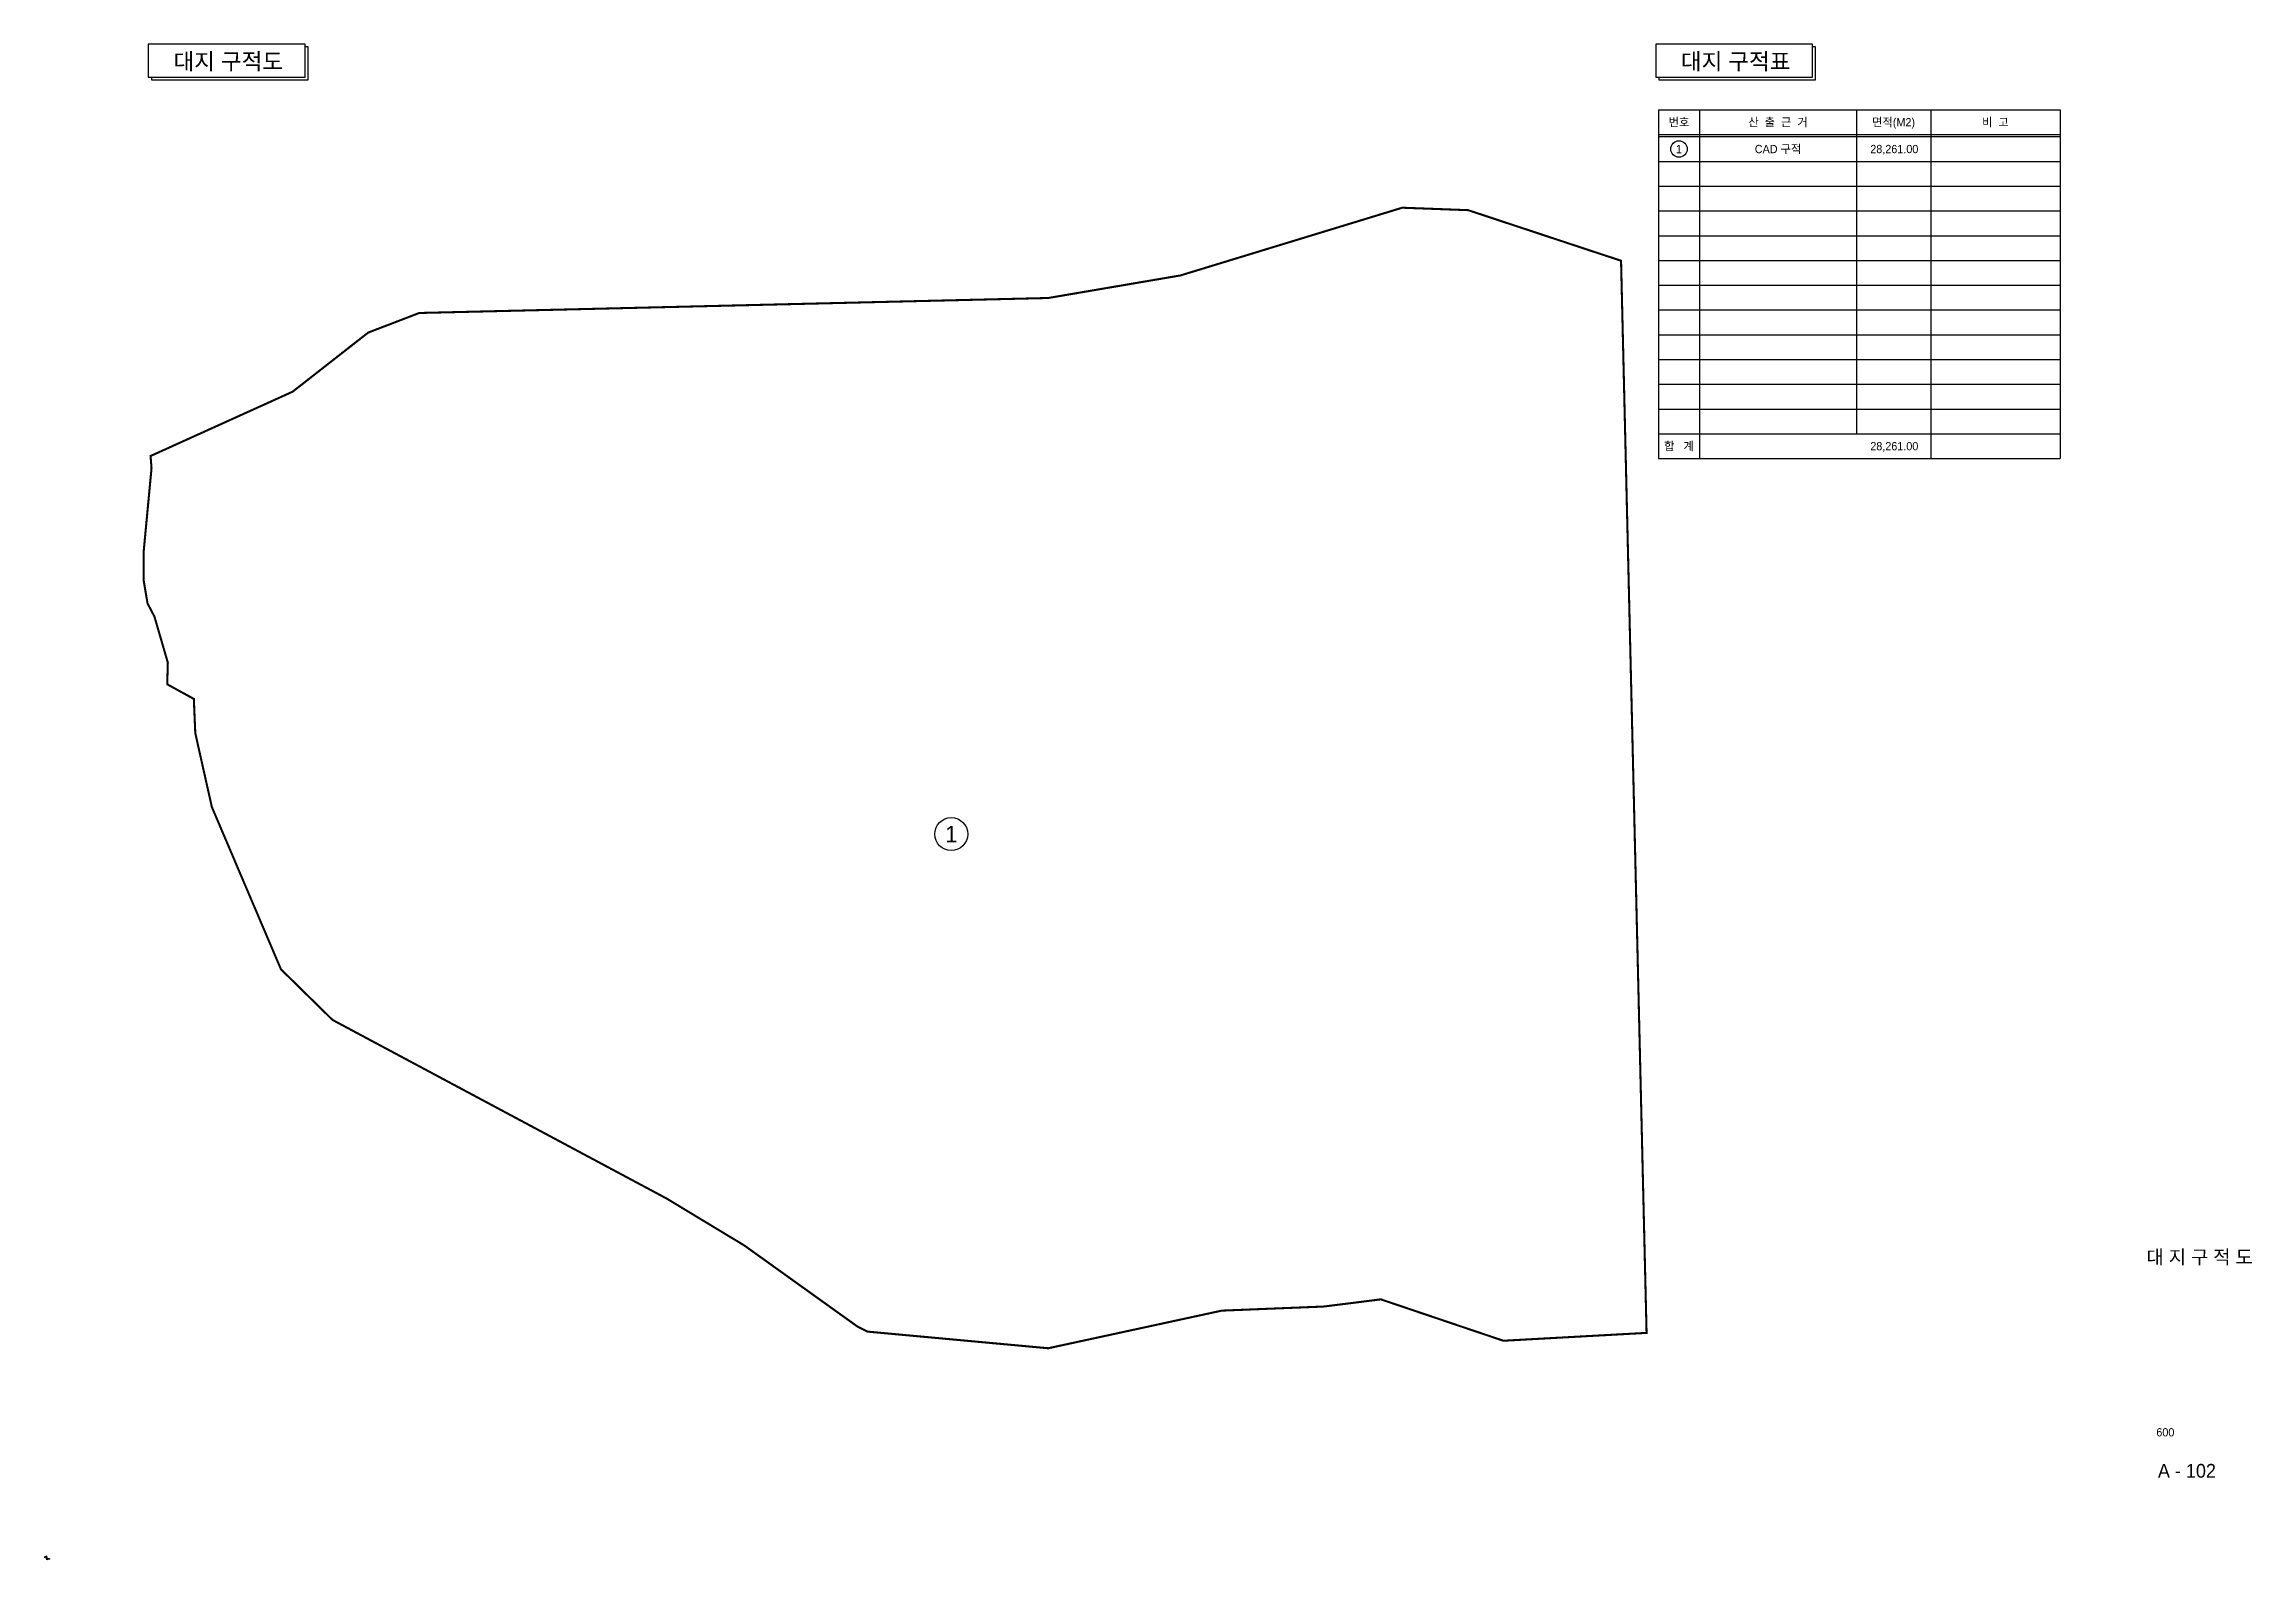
# Model space of a CAD drawing. Header units: millimetres. Extents: x 2927748 to 3248755, y -1919442 to -1699080.
import ezdxf
from ezdxf.enums import TextEntityAlignment as Align

# ---------------------------------------------------------------- set-up
doc = ezdxf.new("R2010")
doc.units = ezdxf.units.MM
doc.header["$LTSCALE"] = 200
doc.linetypes.add('main-plan$0$CENTER2', pattern=[28.575, 19.05, -3.175, 3.175, -3.175])
doc.linetypes.add('main-plan$0$DIVIDEX2', pattern=[2.5, 1, -0.5, 0, -0.5, 0, -0.5])
for name, color, linetype in [('4A.TEC FORM-TEXT', 3, 'Continuous'), ('4A.TEC TEXT 2', 3, 'Continuous'), ('COL', 2, 'Continuous'), ('main-plan$0$㈜SE&C SITE', 1, 'main-plan$0$DIVIDEX2'), ('SY', 1, 'Continuous'), ('TEX', 3, 'Continuous'), ('㈜SE&C FORM', 7, 'Continuous')]:
    doc.layers.add(name, color=color, linetype=linetype)
doc.styles.add('나눔고딕', font='')
doc.styles.add('돋움', font='')
doc.styles.get('나눔고딕').set_extended_font_data('Dotum')
doc.styles.get('돋움').set_extended_font_data('Dotum')

msp = doc.modelspace()

# ---------------------------------------------------------------- linework, layer by layer
msp.add_lwpolyline([(2928160, -1919174), (2928160, -1918908), (2927748, -1919065), (2928572, -1919286), (2928160, -1919442), (2928160, -1919176)])
at = {"layer": 'COL', "color": 7, "linetype": 'Continuous'}
for points in [[(2942893, -1703872), (2965679, -1703872), (2965679, -1699080), (2942893, -1699080)], [(3162068, -1703872), (3184853, -1703872), (3184853, -1699080), (3162068, -1699080)]]:
    msp.add_lwpolyline(points, close=True, dxfattribs=at)
for points in [[(2943358, -1703872), (2943358, -1704252), (2966144, -1704252), (2966144, -1699460), (2965679, -1699460)], [(3162532, -1703872), (3162532, -1704252), (3185318, -1704252), (3185318, -1699460), (3184853, -1699460)]]:
    msp.add_lwpolyline(points, dxfattribs=at)
at = {"layer": 'main-plan$0$㈜SE&C SITE', "color": 2, "linetype": 'main-plan$0$CENTER2', "ltscale": 3, "const_width": 300, "elevation": -3333}
msp.add_lwpolyline([(3157034, -1730567), (3150985, -1728570), (3134801, -1723215), (3125223, -1722859), (3092965, -1732707), (3073743, -1735986), (2982286, -1738164), (2974867, -1741012), (2963878, -1749607), (2963878, -1749607), (2963878, -1749607), (2963878, -1749607), (2943221, -1758957), (2943359, -1760730), (2942225, -1772772), (2942212, -1777014), (2942781, -1780388), (2943784, -1782308), (2945730, -1788998), (2945642, -1792148), (2949510, -1794270), (2949726, -1799261), (2952132, -1809992), (2962180, -1833582), (2969669, -1840939), (3018261, -1866912), (3029556, -1873738), (3046061, -1885564), (3047466, -1886260), (3073741, -1888681), (3098983, -1883210), (3113788, -1882615), (3122110, -1881572), (3139921, -1887588), (3160746, -1886444), (3160746, -1886444), (3157034, -1730567), (3157034, -1730567)], dxfattribs=at)
at = {"layer": '㈜SE&C FORM'}
for p, q in [((3162459, -1708629), (3220875, -1708629)), ((3162459, -1708629), (3162459, -1759329)), ((3168459, -1708629), (3168459, -1759329)), ((3191259, -1708629), (3191259, -1755729)), ((3202059, -1708629), (3202059, -1759329)), ((3220875, -1708629), (3220875, -1759329)), ((3220875, -1708629), (3220875, -1759329)), ((3162459, -1712229), (3220875, -1712229)), ((3162459, -1712529), (3220875, -1712529)), ((3162459, -1716129), (3220875, -1716129)), ((3162459, -1719729), (3220875, -1719729)), ((3162459, -1723329), (3220875, -1723329)), ((3162459, -1726929), (3220875, -1726929)), ((3162459, -1730529), (3220875, -1730529)), ((3162459, -1734129), (3220875, -1734129)), ((3162459, -1737729), (3220875, -1737729)), ((3162459, -1741329), (3220875, -1741329)), ((3162459, -1744929), (3220875, -1744929)), ((3162459, -1748529), (3220875, -1748529)), ((3162459, -1752129), (3220875, -1752129)), ((3162459, -1755729), (3220875, -1755729)), ((3162459, -1759329), (3220875, -1759329))]:
    msp.add_line(p, q, dxfattribs=at)
for centre, radius in [((3165459, -1714329), 1200), ((3059647, -1813926), 2400)]:
    msp.add_circle(centre, radius, dxfattribs=at)

# ---------------------------------------------------------------- texts
at = {"layer": '4A.TEC FORM-TEXT', "style": '돋움'}
msp.add_text('A - 102', height=2000, dxfattribs=at).set_placement((3239316, -1907495), align=Align.CENTER)
at = {"layer": '4A.TEC TEXT 2', "style": '나눔고딕'}
for s, height, p in [('대 지 구 적 도', 2000, (3241163, -1876426)), ('600', 1200, (3236180, -1901495))]:
    msp.add_text(s, height=height, dxfattribs=at).set_placement(p, align=Align.CENTER)
at = {"layer": 'SY', "color": 3, "style": '돋움'}
for s, p in [('대지 구적도', (2954524, -1702793)), ('대지 구적표', (3173699, -1702793))]:
    msp.add_text(s, height=2400, dxfattribs=at).set_placement(p, align=Align.CENTER)
at = {"layer": 'TEX', "style": '돋움'}
for s, height, p in [('번호', 1200, (3165459, -1710429)), ('산  출  근  거', 1200, (3179859, -1710429)), ('면적(M2)', 1200, (3196659, -1710429)), ('비  고', 1200, (3211467, -1710429)), ('1', 1200, (3165459, -1714329)), ('CAD 구적', 1200, (3179859, -1714329)), ('합   계', 1200, (3165459, -1757529)), ('1', 2400, (3059647, -1813926))]:
    msp.add_text(s, height=height, dxfattribs=at).set_placement(p, align=Align.MIDDLE_CENTER)
for p in [(3200259, -1714329), (3200259, -1757529)]:
    msp.add_text('28,261.00', height=1200, dxfattribs=at).set_placement(p, align=Align.MIDDLE_RIGHT)

doc.saveas('drawing.dxf')
